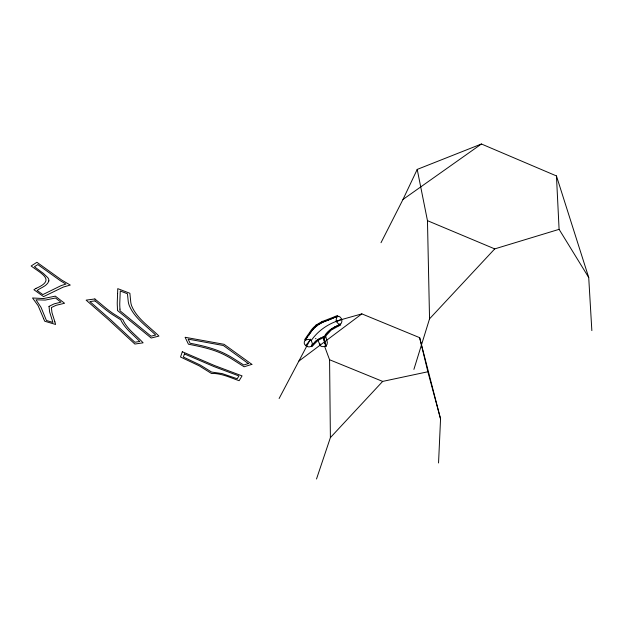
<?xml version="1.0" encoding="UTF-8"?>
<svg xmlns="http://www.w3.org/2000/svg" width="623" height="623" viewBox="0 0 623 623"><rect width="100%" height="100%" fill="white"/><g stroke="black" fill="none" stroke-linecap="round" stroke-linejoin="round"><path stroke-width="0.93" d="M323.874 338.125L323.89 338.951M438.545 462.982L440.554 418.929L419.653 337.666L361.862 313.875L335.805 321.188M319.77 343.226L320.175 345.664C322.737 348.039 327.838 346.1 327.348 342.362L325.51 335.532M323.874 338.063C325.486 332.059 332.223 328.266 337.425 325.712M413.898 369.392L429.543 318.828L427.464 220.667L417.215 169.409L481.431 143.999L556.448 175.935L588.719 277.508L591.85 330.611M316.507 479.001L330.392 437.611L329.575 359.744L324.56 346.232M324.404 336.397L323.89 337.798L324.178 340.664M381.003 242.721L402.98 199.469L417.215 169.409M279.112 398.518L310.449 339.138M305.48 339.753L306.625 337.978M313.743 344.698L311.921 346.707L311.391 346.123L312.38 343.429L311.196 340.579L308.175 339.371L305.239 340.189C301.345 344.784 309.39 349.526 312.333 345.15M309.81 332.23C312.575 327.503 316.967 324.061 321.873 321.764M309.724 332.371L307.505 335.501M309.639 333.85L311.251 331.444M309.545 333.983L308.992 334.769M306.718 337.853L307.575 336.693M308.899 334.894L308.432 335.54M311.827 330.634L305.239 340.189L304.678 339.644L307.404 335.626M311.017 331.779L314.117 327.971L318.571 324.474M311.928 330.502L316.796 325.502M311.196 340.579C317.341 331.662 326.296 325.066 336.412 321.304L336.163 319.739L336.879 316.975L338.795 316.235C342.058 317.302 343.203 322.652 340.088 324.458M305.449 345.734L310.799 339.535M325.323 335.244L325.969 334.434M325.276 336.482L331.218 330.081L338.437 326.094M325.144 336.646L324.342 339.597M326.102 334.271L330.104 330.026M314.085 344.278L318.065 340.29L323.477 337.65M313.128 344.223L313.564 343.701M313.649 343.592L314.708 342.354M313.252 344.083L311.391 346.123M313.042 344.324L312.427 345.049M313.836 343.366L315.814 341.186M314.794 342.253L315.254 341.762M330.392 437.611L382.662 381.408L427.876 371.767L440.554 418.929M429.543 318.828L494.74 248.889L559.096 229.342L588.719 277.508M315.347 341.661L320.775 337.962M315.916 341.093L318.392 339.169L322.613 337.214M330.245 329.902L330.953 329.326M298.752 361.192L361.862 313.875M331.101 329.217L333.944 327.41M402.98 199.469L481.431 143.999M35.963 288.41L33.915 289.726L43.587 296.618L63.328 287.055L70.274 285.069L61.747 280.077L36.921 262.291L31.15 265.99C42.068 274.206 55.665 279.992 35.978 288.394M317.831 324.902L321.818 322.613L330.486 319.21M318.189 324.692L323.82 321.709M334.092 327.332L334.863 326.927M335.01 326.849L335.781 326.475M336.288 321.881L341.677 319.249M338.741 325.954L340.703 325.011L340.384 324.31L337.02 325.899M339.932 324.536L338.102 325.401M335.937 326.397L336.404 326.179M322.652 321.382L332.994 317.356M333.36 317.193L337.44 315.518L337.721 316.243L334.263 317.644M334.582 317.504L332.744 318.298M333.484 317.979L330.673 319.14M334.948 317.348L335.867 316.959M324.015 321.632L327.947 320.136M336.054 316.889L337.721 316.243M331.966 318.618L328.368 319.988M323.656 337.58L324.747 337.144L324.272 336.56L322.691 337.183M323.033 337.043L323.563 336.841M340.384 324.31L338.164 323.734L336.412 321.304M329.575 359.744L382.662 381.408M427.464 220.667L494.74 248.889M324.996 343.631L326.109 346.528L325.829 345.547M316.165 325.004L316.725 326.359M317.792 339.87L320.175 345.664M43.657 318.711L44.708 321.211L55.595 324.451L54.886 321.889M43.657 318.703L38.096 305.628L32.536 297.996L43.602 298.542L55.322 296.143L64.566 303.253L56.078 305.317L51.374 307.552L51.982 312.66L54.879 321.865M324.926 343.405L324.762 342.837M325.074 343.904L324.388 341.505M325.697 345.095L324.381 339.924M325.408 345.002L325.603 345.672M324.723 342.72L323.944 339.442M324.357 341.396L324.201 340.765M419.653 337.666L427.876 371.767M316.352 326.382L316.227 325.642M556.448 175.935L559.096 229.342M324.256 339.73A37.707 4.898 59.7 0 1 324.225 339.418M324.155 339.761A37.185 4.782 60 0 1 324.069 339.231M316.11 325.689A35.316 14.781 -22.6 0 1 315.993 325.074M321.857 321.678A37.466 27.163 -76.2 0 1 322.636 321.304M316.056 338.85A35.34 5.218 -9.2 0 1 315.557 338.421M117.607 293.589L117.241 302.794A197.335 96.651 18.7 0 0 117.389 306.843L117.474 310.503L151.171 338.024L158.943 336.093C149.388 326.53 136.834 318.641 131.585 305.683A53.251 25.839 22.6 0 1 130.791 302.365L129.88 293.277L117.763 288.644L117.607 293.589M119.966 309.14L119.966 310.752L151.046 336.194L155.672 335.026C146.21 325.79 134.163 317.847 129.109 305.138A55.805 27.077 22.6 0 1 128.26 301.657L127.442 293.76L120.262 290.996L119.756 303.642A194.602 95.272 18.7 0 0 119.889 307.645L119.966 309.14M49.007 306.399L49.638 311.959L52.908 322.41L46.429 320.479L41.001 307.303L36.002 299.803L45.206 300.084L55.517 298.012L60.953 302.178L54.154 303.853L49.007 306.399M48.874 280.887C47.262 286.05 41.048 287.507 37.1 290.482L42.855 294.593L61.233 285.56L65.945 284.088L60.486 280.809L37.832 264.573L34.436 266.745L43.462 273.505L47.73 277.609A8.325 3.808 26.5 0 1 48.773 279.579L48.874 280.887M182.313 351.746L180.538 357.002L199.189 365.826L211.423 373.457C221.165 373.13 230.136 377.6 239.123 380.7L242.059 375.887L214.577 365.561L182.313 351.746M184.439 353.942L183.38 357.041L200.178 365.016L211.633 372.071L222.17 373.598L237.215 378.768L238.921 375.942L214.078 366.628L184.439 353.942M248.336 363.567L243.733 365L232.192 357.672A49.645 22.436 21.2 0 0 227.668 355.118C216.041 348.732 203.02 345.734 190.108 343.242L188.123 339.122L223.361 345.508L248.336 363.567M251.887 364.354L244.107 366.783L230.907 358.412A47.13 21.299 21.2 0 0 226.616 355.99C214.818 349.48 201.502 346.824 188.434 344.192L185.109 337.277L224.054 344.309L251.887 364.354M94.883 298.962L86.13 300.138L108.558 319.731L134.856 344.044L143.111 342.821C136.242 335.26 127.037 329.193 122.84 319.615L113.324 313.657A69.348 33.868 23.8 0 1 110.279 311.484A82.407 40.666 23.7 0 1 106.074 308.26L94.883 298.962M95.046 300.886L89.868 301.579L110.349 319.482L134.911 342.284A55.945 24.593 22 0 1 138.54 341.669L139.809 341.544C133.229 334.574 124.904 328.679 120.745 319.825L111.976 314.288A72.027 35.184 23.8 0 1 108.815 312.045A85.242 42.076 23.7 0 1 104.469 308.712L95.046 300.886"/></g></svg>
